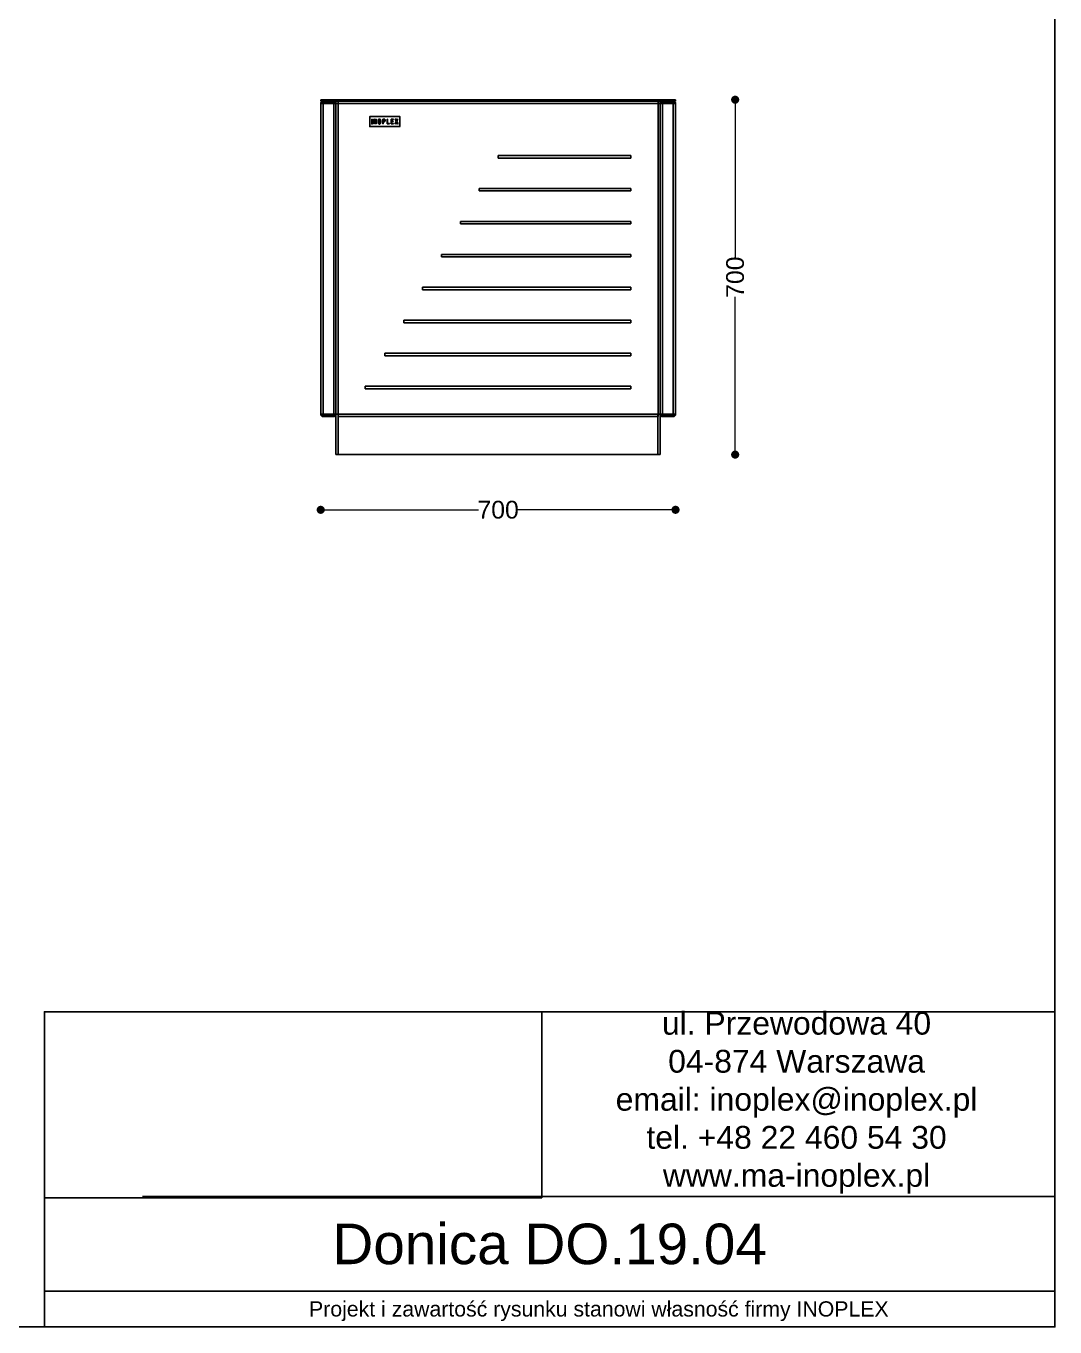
# Model space of a CAD drawing. Header units: millimetres. Extents: x 10366 to 13995, y 24552 to 29685.
# Drawn here: x 11965 to 13995, y 24552 to 27119 of the extents above; entities that cross this region are included whole.
import ezdxf

# ---------------------------------------------------------------- set-up
doc = ezdxf.new("R2010")
doc.units = ezdxf.units.MM
doc.header["$LTSCALE"] = 3
doc.layers.add('Default', color=7, linetype='Continuous')
doc.styles.get("Standard").update_dxf_attribs({"font": 'arial.ttf'})
doc.dimstyles.new('MATEUSZ', dxfattribs={"dimtxt": 35, "dimasz": 16, "dimexe": 0.18, "dimexo": 0.0625, "dimgap": 0.09, "dimtad": 0, "dimdec": 0, "dimdsep": 46, "dimtxsty": 'Standard', "dimblk": 'DOT', "dimcen": 0.09, "dimse1": 1, "dimse2": 1, "dimadec": 0, "dimazin": 0, "dimtfac": 1, "dimtdec": 0, "dimtofl": 0, "dimtmove": 0, "dimatfit": 3, "dimfxl": 1, "dimtolj": 1, "dimtzin": 0, "dimlwd": 9, "dimlwe": 9, "dimarcsym": 0})
picture_1 = doc.add_image_def('image1.jpg', size_in_pixel=(1896, 709))

# ---------------------------------------------------------------- blocks, each defined once
blk = doc.blocks.new('_Dot')
at = {"color": 0, "linetype": 'ByBlock', "lineweight": -2}
blk.add_line((-0.5, 0), (-1, 0), dxfattribs=at)
at = {"color": 0, "linetype": 'ByBlock', "const_width": 0.5}
blk.add_lwpolyline([(-0.25, 0, 1), (0.25, 0, 1)], format="xyb", close=True, dxfattribs=at)
blk = doc.blocks.new('*D27')
at = {"color": 0, "lineweight": 9, "transparency": 16777216}
for p, q in [((12562.3, 26164.3), (12857.7, 26164.3)), ((13230.3, 26164.3), (12934.9, 26164.3))]:
    blk.add_line(p, q, dxfattribs=at)
at = {"layer": 'Defpoints', "color": 0, "transparency": 16777216}
for p in [(12546.3, 26352.7), (13246.3, 26352.7), (13246.3, 26164.3)]:
    blk.add_point(p, dxfattribs=at)
at = {"color": 0, "lineweight": 9, "transparency": 16777216, "xscale": 16, "yscale": 16, "zscale": 16, "rotation": 180}
blk.add_blockref('_Dot', (12546.3, 26164.3), dxfattribs=at)
at = {"color": 0, "lineweight": 9, "transparency": 16777216, "xscale": 16, "yscale": 16, "zscale": 16}
blk.add_blockref('_Dot', (13246.3, 26164.3), dxfattribs=at)
at = {"color": 0, "transparency": 16777216, "insert": (12896.3, 26164.3), "char_height": 35, "attachment_point": 5}
blk.add_mtext('\\A1;700', dxfattribs=at)
blk = doc.blocks.new('*D28')
at = {"color": 0, "lineweight": 9, "transparency": 16777216}
for p, q in [((13364, 26957.2), (13364, 26661.7)), ((13364, 26289.2), (13364, 26584.6))]:
    blk.add_line(p, q, dxfattribs=at)
at = {"layer": 'Defpoints', "color": 0, "transparency": 16777216}
for p in [(13246.3, 26973.2), (13364, 26973.2), (13216.2, 26273.2)]:
    blk.add_point(p, dxfattribs=at)
at = {"color": 0, "lineweight": 9, "transparency": 16777216, "xscale": 16, "yscale": 16, "zscale": 16}
for p, rotation in [((13364, 26973.2), 90), ((13364, 26273.2), 270)]:
    blk.add_blockref('_Dot', p, dxfattribs=dict(at, rotation=rotation))
at = {"color": 0, "transparency": 16777216, "insert": (13364, 26623.2), "char_height": 35, "attachment_point": 5, "rotation": 90}
blk.add_mtext('\\A1;700', dxfattribs=at)

msp = doc.modelspace()

# ---------------------------------------------------------------- linework, layer by layer
for p, q in [((13995, 24809.6), (12194.9, 24809.6)), ((13994.7, 24623), (12001.1, 24623))]:
    msp.add_line(p, q)
for points in [[(10366.2, 24552.5), (10366.2, 29684.6), (13995, 29684.6), (13995, 24552.5)], [(12001.1, 24552.5), (13995, 24552.5), (13995, 25174.2), (12001.1, 25174.2)]]:
    msp.add_lwpolyline(points, close=True)
at = {"layer": 'Default'}
for p, q in [((12546.3, 26970.2), (12546.3, 26973.2)), ((12550.8, 26973.2), (13241.8, 26973.2)), ((12550.8, 26970.2), (12550.8, 26973.2)), ((12550.8, 26970.2), (13241.8, 26970.2)), ((12576.4, 26965.7), (12576.4, 26970.2)), ((12580.9, 26965.7), (12580.9, 26970.2)), ((13216.2, 26965.7), (13216.2, 26970.2)), ((13241.8, 26970.2), (13241.8, 26973.2)), ((13246.3, 26970.2), (13246.3, 26973.2)), ((12548.3, 26965.7), (12546.3, 26965.7)), ((12546.3, 26352.7), (12546.3, 26965.7)), ((12571.8, 26968.2), (12550.8, 26968.2)), ((12550.8, 26352.7), (12550.8, 26965.7)), ((12550.8, 26965.7), (12571.9, 26965.7)), ((12571.9, 26352.7), (12571.9, 26965.7)), ((12576.4, 26352.7), (12576.4, 26965.7)), ((12580.9, 26352.7), (12580.9, 26965.7)), ((13211.8, 26965.7), (12580.9, 26965.7)), ((12580.9, 26965.7), (13211.8, 26965.7)), ((13211.8, 26352.7), (13211.8, 26965.7)), ((13216.2, 26352.7), (13216.2, 26965.7)), ((13220.7, 26352.7), (13220.7, 26965.7)), ((13241.8, 26965.7), (13220.7, 26965.7)), ((13220.8, 26968.2), (13241.8, 26968.2)), ((13241.8, 26352.7), (13241.8, 26965.7)), ((13244.3, 26965.7), (13246.3, 26965.7)), ((13246.3, 26352.7), (13246.3, 26965.7)), ((12643, 26939.8), (12643, 26920.6)), ((12702.3, 26940.2), (12643.4, 26940.2)), ((12702.3, 26939.8), (12643.4, 26939.8)), ((12643.4, 26939.8), (12643.4, 26920.6)), ((12643.4, 26920.6), (12702.3, 26920.6)), ((12643.4, 26920.2), (12702.3, 26920.2)), ((12647, 26925.3), (12647, 26935)), ((12647, 26925.3), (12647, 26935)), ((12647, 26935), (12648.1, 26935)), ((12647, 26935), (12648.1, 26935)), ((12647, 26935), (12647, 26925.3)), ((12648.1, 26935), (12647, 26935)), ((12647, 26935), (12648.1, 26935)), ((12647, 26925.3), (12647, 26935)), ((12648.1, 26925.3), (12647, 26925.3)), ((12648.1, 26925.3), (12647, 26925.3)), ((12647, 26925.3), (12648.1, 26925.3)), ((12648.1, 26925.3), (12647, 26925.3)), ((12648.1, 26935), (12648.1, 26925.3)), ((12648.1, 26935), (12648.1, 26925.3)), ((12648.1, 26925.3), (12648.1, 26935)), ((12648.1, 26935), (12648.1, 26925.3)), ((12651, 26935), (12652.2, 26935)), ((12651, 26935), (12652.2, 26935)), ((12651, 26925.4), (12651, 26935)), ((12651, 26925.4), (12651, 26935)), ((12651, 26925.4), (12651, 26935)), ((12651, 26935), (12651, 26925.4)), ((12652.2, 26935), (12651, 26935)), ((12651, 26935), (12652.2, 26935)), ((12652, 26925.4), (12651, 26925.4)), ((12652, 26925.4), (12651, 26925.4)), ((12652, 26925.4), (12651, 26925.4)), ((12651, 26925.4), (12652, 26925.4)), ((12651.9, 26933.5), (12652, 26931.3)), ((12651.9, 26933.5), (12652, 26931.3)), ((12651.9, 26933.5), (12652, 26931.3)), ((12652, 26931.3), (12651.9, 26933.5)), ((12654.8, 26925.4), (12652, 26933.5)), ((12654.8, 26925.4), (12652, 26933.5)), ((12654.8, 26925.4), (12652, 26933.5)), ((12652, 26933.5), (12654.8, 26925.4)), ((12652, 26931.3), (12652, 26925.4)), ((12652, 26931.3), (12652, 26925.4)), ((12652, 26931.3), (12652, 26925.4)), ((12652, 26925.4), (12652, 26931.3)), ((12652.2, 26935), (12655.1, 26926.9)), ((12652.2, 26935), (12655.1, 26926.9)), ((12652.2, 26935), (12655.1, 26926.9)), ((12655.1, 26926.9), (12652.2, 26935)), ((12656, 26925.4), (12654.8, 26925.4)), ((12656, 26925.4), (12654.8, 26925.4)), ((12656, 26925.4), (12654.8, 26925.4)), ((12654.8, 26925.4), (12656, 26925.4)), ((12655.1, 26935), (12656, 26935)), ((12655.1, 26935), (12656, 26935)), ((12655.1, 26929.1), (12655.1, 26935)), ((12655.1, 26929.1), (12655.1, 26935)), ((12655.1, 26935), (12656, 26935)), ((12656, 26935), (12655.1, 26935)), ((12655.1, 26929.1), (12655.1, 26935)), ((12655.1, 26935), (12655.1, 26929.1)), ((12655.1, 26926.9), (12655.1, 26929.1)), ((12655.1, 26926.9), (12655.1, 26929.1)), ((12655.1, 26926.9), (12655.1, 26929.1)), ((12655.1, 26929.1), (12655.1, 26926.9)), ((12655.1, 26926.9), (12655.1, 26926.9)), ((12655.1, 26926.9), (12655.1, 26926.9)), ((12655.1, 26926.9), (12655.1, 26926.9)), ((12655.1, 26926.9), (12655.1, 26926.9)), ((12656, 26935), (12656, 26925.4)), ((12656, 26935), (12656, 26925.4)), ((12656, 26935), (12656, 26925.4)), ((12656, 26925.4), (12656, 26935)), ((12668.6, 26925.5), (12668.6, 26935.1)), ((12668.6, 26925.5), (12668.6, 26935.1)), ((12668.6, 26935.1), (12668.6, 26925.5)), ((12668.6, 26925.5), (12668.6, 26935.1)), ((12669.6, 26925.5), (12668.6, 26925.5)), ((12669.6, 26925.5), (12668.6, 26925.5)), ((12668.6, 26925.5), (12669.6, 26925.5)), ((12669.6, 26925.5), (12668.6, 26925.5)), ((12669.6, 26934.3), (12669.6, 26930.7)), ((12669.6, 26934.3), (12669.6, 26930.7)), ((12669.6, 26934.3), (12669.6, 26930.7)), ((12669.6, 26930.7), (12669.6, 26934.3)), ((12669.6, 26929.8), (12669.6, 26925.5)), ((12669.6, 26929.8), (12669.6, 26925.5)), ((12669.6, 26925.5), (12669.6, 26929.8)), ((12669.6, 26929.8), (12669.6, 26925.5)), ((12677.2, 26935), (12678.1, 26935)), ((12677.2, 26935), (12678.1, 26935)), ((12677.2, 26925.4), (12677.2, 26935)), ((12677.2, 26925.4), (12677.2, 26935)), ((12677.2, 26935), (12677.2, 26925.4)), ((12678.1, 26935), (12677.2, 26935)), ((12677.2, 26925.4), (12677.2, 26935)), ((12677.2, 26935), (12678.1, 26935)), ((12682.1, 26925.4), (12677.2, 26925.4)), ((12682.1, 26925.4), (12677.2, 26925.4)), ((12677.2, 26925.4), (12682.1, 26925.4)), ((12682.1, 26925.4), (12677.2, 26925.4)), ((12678.1, 26935), (12678.1, 26926.2)), ((12678.1, 26935), (12678.1, 26926.2)), ((12678.1, 26926.2), (12678.1, 26935)), ((12678.1, 26935), (12678.1, 26926.2)), ((12678.1, 26926.2), (12682.1, 26926.2)), ((12678.1, 26926.2), (12682.1, 26926.2)), ((12682.1, 26926.2), (12678.1, 26926.2)), ((12678.1, 26926.2), (12682.1, 26926.2)), ((12682.1, 26926.2), (12682.1, 26925.4)), ((12682.1, 26926.2), (12682.1, 26925.4)), ((12682.1, 26925.4), (12682.1, 26926.2)), ((12682.1, 26926.2), (12682.1, 26925.4)), ((12685.2, 26935), (12689.9, 26935)), ((12685.2, 26935), (12689.9, 26935)), ((12685.2, 26925.4), (12685.2, 26935)), ((12685.2, 26925.4), (12685.2, 26935)), ((12685.2, 26935), (12685.2, 26925.4)), ((12689.9, 26935), (12685.2, 26935)), ((12685.2, 26925.4), (12685.2, 26935)), ((12685.2, 26935), (12689.9, 26935)), ((12689.9, 26925.4), (12685.2, 26925.4)), ((12689.9, 26925.4), (12685.2, 26925.4)), ((12685.2, 26925.4), (12689.9, 26925.4)), ((12689.9, 26925.4), (12685.2, 26925.4)), ((12686.2, 26934.1), (12686.2, 26931)), ((12686.2, 26934.1), (12686.2, 26931)), ((12689.9, 26934.1), (12686.2, 26934.1)), ((12689.9, 26934.1), (12686.2, 26934.1)), ((12686.2, 26934.1), (12689.9, 26934.1)), ((12686.2, 26931), (12686.2, 26934.1)), ((12686.2, 26934.1), (12686.2, 26931)), ((12689.9, 26934.1), (12686.2, 26934.1)), ((12686.2, 26931), (12689.2, 26931)), ((12686.2, 26931), (12689.2, 26931)), ((12689.2, 26931), (12686.2, 26931)), ((12686.2, 26931), (12689.2, 26931)), ((12686.2, 26930.1), (12686.2, 26926.2)), ((12686.2, 26930.1), (12686.2, 26926.2)), ((12689.2, 26930.1), (12686.2, 26930.1)), ((12689.2, 26930.1), (12686.2, 26930.1)), ((12686.2, 26930.1), (12689.2, 26930.1)), ((12686.2, 26926.2), (12686.2, 26930.1)), ((12689.2, 26930.1), (12686.2, 26930.1)), ((12686.2, 26930.1), (12686.2, 26926.2)), ((12686.2, 26926.2), (12689.9, 26926.2)), ((12686.2, 26926.2), (12689.9, 26926.2)), ((12689.9, 26926.2), (12686.2, 26926.2)), ((12686.2, 26926.2), (12689.9, 26926.2)), ((12689.2, 26931), (12689.2, 26930.1)), ((12689.2, 26931), (12689.2, 26930.1)), ((12689.2, 26930.1), (12689.2, 26931)), ((12689.2, 26931), (12689.2, 26930.1)), ((12689.9, 26935), (12689.9, 26934.1)), ((12689.9, 26935), (12689.9, 26934.1)), ((12689.9, 26934.1), (12689.9, 26935)), ((12689.9, 26935), (12689.9, 26934.1)), ((12689.9, 26926.2), (12689.9, 26925.4)), ((12689.9, 26926.2), (12689.9, 26925.4)), ((12689.9, 26925.4), (12689.9, 26926.2)), ((12689.9, 26926.2), (12689.9, 26925.4)), ((12692.9, 26925.6), (12695.4, 26930.6)), ((12692.9, 26925.6), (12695.4, 26930.6)), ((12695.4, 26930.6), (12692.9, 26925.6)), ((12692.9, 26925.6), (12695.4, 26930.6)), ((12693.8, 26925.2), (12692.9, 26925.6)), ((12693.8, 26925.2), (12692.9, 26925.6)), ((12692.9, 26925.6), (12693.8, 26925.2)), ((12693.8, 26925.2), (12692.9, 26925.6)), ((12693.4, 26934.7), (12694.3, 26935.2)), ((12693.4, 26934.7), (12694.3, 26935.2)), ((12694.3, 26935.2), (12693.4, 26934.7)), ((12693.4, 26934.7), (12694.3, 26935.2)), ((12695.4, 26930.6), (12693.4, 26934.7)), ((12695.4, 26930.6), (12693.4, 26934.7)), ((12693.4, 26934.7), (12695.4, 26930.6)), ((12695.4, 26930.6), (12693.4, 26934.7)), ((12695.9, 26929.6), (12693.8, 26925.2)), ((12695.9, 26929.6), (12693.8, 26925.2)), ((12693.8, 26925.2), (12695.9, 26929.6)), ((12695.9, 26929.6), (12693.8, 26925.2)), ((12694.3, 26935.2), (12695.9, 26931.6)), ((12694.3, 26935.2), (12695.9, 26931.6)), ((12695.9, 26931.6), (12694.3, 26935.2)), ((12694.3, 26935.2), (12695.9, 26931.6)), ((12695.9, 26931.6), (12697.6, 26935.2)), ((12695.9, 26931.6), (12697.6, 26935.2)), ((12697.6, 26935.2), (12695.9, 26931.6)), ((12695.9, 26931.6), (12697.6, 26935.2)), ((12698, 26925.2), (12695.9, 26929.6)), ((12698, 26925.2), (12695.9, 26929.6)), ((12695.9, 26929.6), (12698, 26925.2)), ((12698, 26925.2), (12695.9, 26929.6)), ((12698.4, 26934.7), (12696.4, 26930.6)), ((12698.4, 26934.7), (12696.4, 26930.6)), ((12696.4, 26930.6), (12698.4, 26934.7)), ((12698.4, 26934.7), (12696.4, 26930.6)), ((12696.4, 26930.6), (12698.9, 26925.6)), ((12696.4, 26930.6), (12698.9, 26925.6)), ((12698.9, 26925.6), (12696.4, 26930.6)), ((12696.4, 26930.6), (12698.9, 26925.6)), ((12697.6, 26935.2), (12698.4, 26934.7)), ((12697.6, 26935.2), (12698.4, 26934.7)), ((12698.4, 26934.7), (12697.6, 26935.2)), ((12697.6, 26935.2), (12698.4, 26934.7)), ((12698.9, 26925.6), (12698, 26925.2)), ((12698.9, 26925.6), (12698, 26925.2)), ((12698, 26925.2), (12698.9, 26925.6)), ((12698.9, 26925.6), (12698, 26925.2)), ((12702.3, 26920.6), (12702.3, 26939.8)), ((12702.7, 26920.6), (12702.7, 26939.8)), ((12896.3, 26863.2), (13158.3, 26863.2)), ((12896.3, 26858.2), (12896.3, 26863.2)), ((13158.3, 26858.2), (12896.3, 26858.2)), ((13158.3, 26863.2), (13158.3, 26858.2)), ((12859.1, 26798.2), (13158.3, 26798.2)), ((12859.1, 26793.2), (12859.1, 26798.2)), ((13158.3, 26793.2), (12859.1, 26793.2)), ((13158.3, 26798.2), (13158.3, 26793.2)), ((12821.8, 26733.2), (13158.3, 26733.2)), ((12821.8, 26728.2), (12821.8, 26733.2)), ((13158.3, 26728.2), (12821.8, 26728.2)), ((13158.3, 26733.2), (13158.3, 26728.2)), ((12784.6, 26668.2), (13158.3, 26668.2)), ((12784.6, 26663.2), (12784.6, 26668.2)), ((13158.3, 26663.2), (12784.6, 26663.2)), ((13158.3, 26668.2), (13158.3, 26663.2)), ((12747.3, 26603.2), (13158.3, 26603.2)), ((12747.3, 26598.2), (12747.3, 26603.2)), ((13158.3, 26598.2), (12747.3, 26598.2)), ((13158.3, 26603.2), (13158.3, 26598.2)), ((12710.1, 26533.2), (12710.1, 26538.2)), ((12710.1, 26538.2), (13158.3, 26538.2)), ((13158.3, 26538.2), (13158.3, 26533.2)), ((13158.3, 26533.2), (12710.1, 26533.2)), ((12672.8, 26473.2), (13158.3, 26473.2)), ((12672.8, 26468.2), (12672.8, 26473.2)), ((13158.3, 26468.2), (12672.8, 26468.2)), ((13158.3, 26473.2), (13158.3, 26468.2)), ((12634.3, 26408.2), (13158.3, 26408.2)), ((12634.3, 26403.2), (12634.3, 26408.2)), ((13158.3, 26408.2), (13158.3, 26403.2)), ((13158.3, 26403.2), (12634.3, 26403.2)), ((12548.3, 26352.7), (12546.3, 26352.7)), ((12550.8, 26352.7), (12571.9, 26352.7)), ((12571.8, 26350.2), (12550.8, 26350.2)), ((12550.8, 26348.2), (12571.8, 26348.2)), ((12576.4, 26273.2), (12576.4, 26352.7)), ((13211.8, 26352.7), (12580.9, 26352.7)), ((12580.9, 26273.2), (12580.9, 26352.7)), ((12580.9, 26352.7), (13211.8, 26352.7)), ((12580.9, 26348.2), (13211.8, 26348.2)), ((13211.7, 26273.2), (13211.7, 26353)), ((13216.2, 26273.2), (13216.2, 26352.7)), ((13241.8, 26352.7), (13220.7, 26352.7)), ((13220.8, 26350.2), (13241.8, 26350.2)), ((13241.8, 26348.2), (13220.8, 26348.2)), ((13244.3, 26352.7), (13246.3, 26352.7)), ((12580.9, 26273.2), (13211.7, 26273.2))]:
    msp.add_line(p, q, dxfattribs=at)
for points in [[(12550.8, 26973.2, 0), (12546.3, 26973.2, 0)], [(12546.3, 26970.2, 0), (12546.3, 26970.2, 0), (12546.3, 26970.2, 0), (12546.3, 26970.2, 0), (12546.3, 26970.2, 0), (12546.3, 26970.2, 0), (12546.3, 26970.2, 0), (12546.3, 26970.2, 0), (12546.3, 26970.2, 0), (12546.3, 26970.2, 0), (12546.3, 26970.2, 0), (12546.3, 26970.2, 0), (12546.3, 26970.2, 0), (12546.3, 26970.2, 0), (12546.3, 26970.2, 0), (12546.4, 26970.2, 0), (12546.9, 26970.2, 0), (12550.8, 26970.2, 0)], [(12580.9, 26965.7, 0), (12580.9, 26968.9, 0), (12580.9, 26969.9, 0), (12580.9, 26970.1, 0), (12580.9, 26970.2, 0), (12580.9, 26970.2, 0), (12580.9, 26970.2, 0), (12580.9, 26970.2, 0), (12580.9, 26970.2, 0), (12580.9, 26970.2, 0), (12580.9, 26970.2, 0), (12580.9, 26970.2, 0), (12580.9, 26970.2, 0), (12580.9, 26970.2, 0), (12580.9, 26970.2, 0), (12580.9, 26970.2, 0), (12580.9, 26970.2, 0), (12580.9, 26970.2, 0), (12580.9, 26970.2, 0)], [(13211.8, 26965.7, 0), (13211.8, 26968.9, 0), (13211.8, 26969.9, 0), (13211.8, 26970.1, 0), (13211.8, 26970.2, 0), (13211.8, 26970.2, 0), (13211.8, 26970.2, 0), (13211.8, 26970.2, 0), (13211.8, 26970.2, 0), (13211.8, 26970.2, 0), (13211.8, 26970.2, 0), (13211.8, 26970.2, 0), (13211.8, 26970.2, 0), (13211.8, 26970.2, 0), (13211.8, 26970.2, 0), (13211.8, 26970.2, 0), (13211.8, 26970.2, 0), (13211.8, 26970.2, 0), (13211.8, 26970.2, 0)], [(13246.3, 26973.2, 0), (13246.3, 26973.2, 0), (13246.3, 26973.2, 0), (13246.3, 26973.2, 0), (13246.3, 26973.2, 0), (13246.3, 26973.2, 0), (13246.3, 26973.2, 0), (13246.3, 26973.2, 0), (13246.3, 26973.2, 0), (13246.3, 26973.2, 0), (13246.3, 26973.2, 0), (13246.3, 26973.2, 0), (13246.3, 26973.2, 0), (13246.3, 26973.2, 0), (13246.3, 26973.2, 0), (13246.2, 26973.2, 0), (13245.7, 26973.2, 0), (13241.8, 26973.2, 0)], [(13241.8, 26970.2, 0), (13246.3, 26970.2, 0)], [(12550.8, 26965.7, 0), (12546.3, 26965.7, 0)], [(12576.4, 26965.7, 0), (12576.4, 26965.7, 0), (12576.4, 26965.7, 0), (12576.4, 26965.7, 0), (12576.4, 26965.7, 0), (12576.4, 26965.7, 0), (12576.4, 26965.7, 0), (12576.4, 26965.7, 0), (12576.4, 26965.7, 0), (12576.4, 26965.7, 0), (12576.4, 26965.7, 0), (12576.4, 26965.7, 0), (12576.4, 26965.7, 0), (12576.4, 26965.7, 0), (12576.3, 26965.7, 0), (12576.2, 26965.7, 0), (12575.8, 26965.7, 0), (12571.9, 26965.7, 0)], [(12580.9, 26965.7, 0), (12576.4, 26965.7, 0)], [(13216.3, 26965.7, 0), (13216.3, 26965.7, 0), (13216.3, 26965.7, 0), (13216.3, 26965.7, 0), (13216.3, 26965.7, 0), (13216.3, 26965.7, 0), (13216.3, 26965.7, 0), (13216.3, 26965.7, 0), (13216.3, 26965.7, 0), (13216.3, 26965.7, 0), (13216.3, 26965.7, 0), (13216.3, 26965.7, 0), (13216.3, 26965.7, 0), (13216.3, 26965.7, 0), (13216.3, 26965.7, 0), (13216.2, 26965.7, 0), (13215.7, 26965.7, 0), (13211.8, 26965.7, 0)], [(13216.2, 26965.7, 0), (13216.2, 26965.7, 0), (13216.2, 26965.7, 0), (13216.2, 26965.7, 0), (13216.2, 26965.7, 0), (13216.2, 26965.7, 0), (13216.2, 26965.7, 0), (13216.2, 26965.7, 0), (13216.2, 26965.7, 0), (13216.2, 26965.7, 0), (13216.2, 26965.7, 0), (13216.2, 26965.7, 0), (13216.2, 26965.7, 0), (13216.2, 26965.7, 0), (13216.3, 26965.7, 0), (13216.4, 26965.7, 0), (13216.8, 26965.7, 0), (13220.7, 26965.7, 0)], [(13241.8, 26965.7, 0), (13246.3, 26965.7, 0)], [(12643.4, 26939.8, 0), (12643, 26939.8, 0)], [(12643, 26920.6, 0), (12643, 26920.6, 0), (12643, 26920.6, 0), (12643, 26920.6, 0), (12643, 26920.6, 0), (12643, 26920.6, 0), (12643, 26920.6, 0), (12643, 26920.6, 0), (12643, 26920.6, 0), (12643, 26920.6, 0), (12643, 26920.6, 0), (12643, 26920.6, 0), (12643, 26920.6, 0), (12643, 26920.6, 0), (12643, 26920.6, 0), (12643, 26920.6, 0), (12643.4, 26920.6, 0)], [(12643.4, 26940.2, 0), (12643.4, 26940.2, 0), (12643.4, 26940.2, 0), (12643.4, 26940.2, 0), (12643.4, 26940.2, 0), (12643.4, 26940.2, 0), (12643.4, 26940.2, 0), (12643.4, 26940.2, 0), (12643.4, 26940.2, 0), (12643.4, 26940.2, 0), (12643.4, 26940.2, 0), (12643.4, 26940.2, 0), (12643.4, 26940.2, 0), (12643.4, 26940.2, 0), (12643.4, 26940.2, 0), (12643.4, 26940.1, 0), (12643.4, 26939.8, 0)], [(12643.4, 26920.6, 0), (12643.4, 26920.2, 0)], [(12668.6, 26935.1, 0), (12670.2, 26935.1, 0), (12671, 26935.1, 0), (12671.4, 26935.1, 0), (12671.8, 26935, 0), (12672.1, 26934.9, 0), (12672.4, 26934.7, 0), (12672.7, 26934.5, 0), (12672.9, 26934.3, 0), (12673.1, 26934, 0), (12673.2, 26933.7, 0), (12673.3, 26933.4, 0), (12673.4, 26933, 0), (12673.4, 26932.6, 0), (12673.4, 26932.1, 0), (12673.3, 26931.7, 0), (12673.2, 26931.3, 0), (12673, 26931, 0), (12672.8, 26930.7, 0), (12672.6, 26930.4, 0), (12672.4, 26930.2, 0), (12672.1, 26930.1, 0), (12671.8, 26929.9, 0), (12671.5, 26929.8, 0), (12671.2, 26929.8, 0), (12669.6, 26929.8, 0)], [(12668.6, 26935.1, 0), (12670.2, 26935.1, 0), (12671, 26935.1, 0), (12671.4, 26935.1, 0), (12671.8, 26935, 0), (12672.1, 26934.9, 0), (12672.4, 26934.7, 0), (12672.7, 26934.5, 0), (12672.9, 26934.3, 0), (12673.1, 26934, 0), (12673.2, 26933.7, 0), (12673.3, 26933.4, 0), (12673.4, 26933, 0), (12673.4, 26932.6, 0), (12673.4, 26932.1, 0), (12673.3, 26931.7, 0), (12673.2, 26931.3, 0), (12673, 26931, 0), (12672.8, 26930.7, 0), (12672.6, 26930.4, 0), (12672.4, 26930.2, 0), (12672.1, 26930.1, 0), (12671.8, 26929.9, 0), (12671.5, 26929.8, 0), (12671.2, 26929.8, 0), (12669.6, 26929.8, 0)], [(12669.6, 26929.8, 0), (12671.1, 26929.8, 0), (12671.4, 26929.8, 0), (12671.8, 26929.9, 0), (12672.1, 26930.1, 0), (12672.3, 26930.2, 0), (12672.4, 26930.3, 0), (12672.6, 26930.4, 0), (12672.8, 26930.7, 0), (12673, 26931, 0), (12673.2, 26931.3, 0), (12673.3, 26931.7, 0), (12673.3, 26932, 0), (12673.4, 26932.4, 0), (12673.4, 26932.8, 0), (12673.3, 26933.2, 0), (12673.3, 26933.5, 0), (12673.1, 26933.9, 0), (12672.9, 26934.2, 0), (12672.8, 26934.3, 0), (12672.7, 26934.5, 0), (12672.6, 26934.6, 0), (12672.4, 26934.7, 0), (12672.1, 26934.9, 0), (12671.8, 26935, 0), (12671.4, 26935.1, 0), (12671, 26935.1, 0), (12668.6, 26935.1, 0)], [(12668.6, 26935.1, 0), (12670.2, 26935.1, 0), (12671, 26935.1, 0), (12671.4, 26935.1, 0), (12671.8, 26935, 0), (12672.1, 26934.9, 0), (12672.4, 26934.7, 0), (12672.7, 26934.5, 0), (12672.9, 26934.3, 0), (12673.1, 26934, 0), (12673.2, 26933.7, 0), (12673.3, 26933.4, 0), (12673.4, 26933, 0), (12673.4, 26932.6, 0), (12673.4, 26932.1, 0), (12673.3, 26931.7, 0), (12673.2, 26931.3, 0), (12673, 26931, 0), (12672.8, 26930.7, 0), (12672.6, 26930.4, 0), (12672.4, 26930.2, 0), (12672.1, 26930.1, 0), (12671.8, 26929.9, 0), (12671.5, 26929.8, 0), (12671.2, 26929.8, 0), (12669.6, 26929.8, 0)], [(12669.6, 26930.7, 0), (12670.7, 26930.7, 0), (12671.2, 26930.7, 0), (12671.4, 26930.7, 0), (12671.6, 26930.8, 0), (12671.7, 26930.9, 0), (12671.7, 26930.9, 0), (12671.9, 26931.1, 0), (12672, 26931.2, 0), (12672.1, 26931.4, 0), (12672.2, 26931.6, 0), (12672.3, 26931.9, 0), (12672.3, 26932.2, 0), (12672.4, 26932.5, 0), (12672.4, 26932.8, 0), (12672.3, 26933.1, 0), (12672.3, 26933.3, 0), (12672.2, 26933.5, 0), (12672.1, 26933.7, 0), (12671.9, 26933.9, 0), (12671.8, 26934, 0), (12671.6, 26934.1, 0), (12671.4, 26934.2, 0), (12671.2, 26934.2, 0), (12670.9, 26934.3, 0), (12669.6, 26934.3, 0)], [(12669.6, 26930.7, 0), (12670.7, 26930.7, 0), (12671.2, 26930.7, 0), (12671.4, 26930.7, 0), (12671.6, 26930.8, 0), (12671.7, 26930.9, 0), (12671.7, 26930.9, 0), (12671.9, 26931.1, 0), (12672, 26931.2, 0), (12672.1, 26931.4, 0), (12672.2, 26931.6, 0), (12672.3, 26931.9, 0), (12672.3, 26932.2, 0), (12672.4, 26932.5, 0), (12672.4, 26932.8, 0), (12672.3, 26933.1, 0), (12672.3, 26933.3, 0), (12672.2, 26933.5, 0), (12672.1, 26933.7, 0), (12671.9, 26933.9, 0), (12671.8, 26934, 0), (12671.6, 26934.1, 0), (12671.4, 26934.2, 0), (12671.2, 26934.2, 0), (12670.9, 26934.3, 0), (12669.6, 26934.3, 0)], [(12669.6, 26930.7, 0), (12670.7, 26930.7, 0), (12671.2, 26930.7, 0), (12671.4, 26930.7, 0), (12671.6, 26930.8, 0), (12671.7, 26930.9, 0), (12671.7, 26930.9, 0), (12671.9, 26931.1, 0), (12672, 26931.2, 0), (12672.1, 26931.4, 0), (12672.2, 26931.6, 0), (12672.3, 26931.9, 0), (12672.3, 26932.2, 0), (12672.4, 26932.5, 0), (12672.4, 26932.8, 0), (12672.3, 26933.1, 0), (12672.3, 26933.3, 0), (12672.2, 26933.5, 0), (12672.1, 26933.7, 0), (12671.9, 26933.9, 0), (12671.8, 26934, 0), (12671.6, 26934.1, 0), (12671.4, 26934.2, 0), (12671.2, 26934.2, 0), (12670.9, 26934.3, 0), (12669.6, 26934.3, 0)], [(12669.6, 26934.3, 0), (12670.6, 26934.3, 0), (12671.1, 26934.3, 0), (12671.3, 26934.2, 0), (12671.5, 26934.1, 0), (12671.7, 26934.1, 0), (12671.8, 26934, 0), (12671.9, 26933.9, 0), (12671.9, 26933.9, 0), (12672, 26933.8, 0), (12672.1, 26933.7, 0), (12672.2, 26933.6, 0), (12672.3, 26933.3, 0), (12672.3, 26933.1, 0), (12672.4, 26932.9, 0), (12672.4, 26932.4, 0), (12672.3, 26931.9, 0), (12672.2, 26931.6, 0), (12672.1, 26931.4, 0), (12672, 26931.2, 0), (12671.9, 26931.1, 0), (12671.8, 26931, 0), (12671.8, 26930.9, 0), (12671.6, 26930.9, 0), (12671.5, 26930.8, 0), (12671.4, 26930.8, 0), (12671.3, 26930.7, 0), (12671.2, 26930.7, 0), (12670.9, 26930.7, 0), (12669.6, 26930.7, 0)], [(12702.3, 26939.8, 0), (12702.3, 26940.2, 0)], [(12702.7, 26939.8, 0), (12702.7, 26939.8, 0), (12702.7, 26939.8, 0), (12702.7, 26939.8, 0), (12702.7, 26939.8, 0), (12702.7, 26939.8, 0), (12702.7, 26939.8, 0), (12702.7, 26939.8, 0), (12702.7, 26939.8, 0), (12702.7, 26939.8, 0), (12702.7, 26939.8, 0), (12702.7, 26939.8, 0), (12702.7, 26939.8, 0), (12702.7, 26939.8, 0), (12702.7, 26939.8, 0), (12702.6, 26939.8, 0), (12702.3, 26939.8, 0)], [(12702.3, 26920.6, 0), (12702.7, 26920.6, 0)], [(12702.3, 26920.2, 0), (12702.3, 26920.2, 0), (12702.3, 26920.2, 0), (12702.3, 26920.2, 0), (12702.3, 26920.2, 0), (12702.3, 26920.2, 0), (12702.3, 26920.2, 0), (12702.3, 26920.2, 0), (12702.3, 26920.2, 0), (12702.3, 26920.2, 0), (12702.3, 26920.2, 0), (12702.3, 26920.2, 0), (12702.3, 26920.2, 0), (12702.3, 26920.2, 0), (12702.3, 26920.2, 0), (12702.3, 26920.2, 0), (12702.3, 26920.6, 0)], [(12546.3, 26352.7, 0), (12546.3, 26352.7, 0), (12546.3, 26352.7, 0), (12546.3, 26352.7, 0), (12546.3, 26352.7, 0), (12546.3, 26352.7, 0), (12546.3, 26352.7, 0), (12546.3, 26352.7, 0), (12546.3, 26352.7, 0), (12546.3, 26352.7, 0), (12546.3, 26352.7, 0), (12546.3, 26352.7, 0), (12546.3, 26352.7, 0), (12546.3, 26352.7, 0), (12546.3, 26352.7, 0), (12546.4, 26352.7, 0), (12546.9, 26352.7, 0), (12550.8, 26352.7, 0)], [(12571.9, 26352.7, 0), (12576.4, 26352.7, 0)], [(12576.4, 26352.7, 0), (12576.4, 26352.7, 0), (12576.4, 26352.7, 0), (12576.4, 26352.7, 0), (12576.4, 26352.7, 0), (12576.4, 26352.7, 0), (12576.4, 26352.7, 0), (12576.4, 26352.7, 0), (12576.4, 26352.7, 0), (12576.4, 26352.7, 0), (12576.4, 26352.7, 0), (12576.4, 26352.7, 0), (12576.4, 26352.7, 0), (12576.4, 26352.7, 0), (12576.4, 26352.7, 0), (12576.5, 26352.7, 0), (12576.9, 26352.7, 0), (12580.9, 26352.7, 0)], [(12580.9, 26352.7, 0), (12580.9, 26349.5, 0), (12580.9, 26348.5, 0), (12580.9, 26348.3, 0), (12580.9, 26348.2, 0), (12580.9, 26348.2, 0), (12580.9, 26348.2, 0), (12580.9, 26348.2, 0), (12580.9, 26348.2, 0), (12580.9, 26348.2, 0), (12580.9, 26348.2, 0), (12580.9, 26348.2, 0), (12580.9, 26348.2, 0), (12580.9, 26348.2, 0), (12580.9, 26348.2, 0), (12580.9, 26348.2, 0), (12580.9, 26348.2, 0), (12580.9, 26348.2, 0), (12580.9, 26348.2, 0)], [(13211.8, 26352.7, 0), (13216.3, 26352.7, 0)], [(13211.8, 26352.7, 0), (13211.8, 26349.5, 0), (13211.8, 26348.5, 0), (13211.8, 26348.3, 0), (13211.8, 26348.2, 0), (13211.8, 26348.2, 0), (13211.8, 26348.2, 0), (13211.8, 26348.2, 0), (13211.8, 26348.2, 0), (13211.8, 26348.2, 0), (13211.8, 26348.2, 0), (13211.8, 26348.2, 0), (13211.8, 26348.2, 0), (13211.8, 26348.2, 0), (13211.8, 26348.2, 0), (13211.8, 26348.2, 0), (13211.8, 26348.2, 0), (13211.8, 26348.2, 0), (13211.8, 26348.2, 0)], [(13220.7, 26352.7, 0), (13216.2, 26352.7, 0)], [(13246.3, 26352.7, 0), (13246.3, 26352.7, 0), (13246.3, 26352.7, 0), (13246.3, 26352.7, 0), (13246.3, 26352.7, 0), (13246.3, 26352.7, 0), (13246.3, 26352.7, 0), (13246.3, 26352.7, 0), (13246.3, 26352.7, 0), (13246.3, 26352.7, 0), (13246.3, 26352.7, 0), (13246.3, 26352.7, 0), (13246.3, 26352.7, 0), (13246.3, 26352.7, 0), (13246.3, 26352.7, 0), (13246.2, 26352.7, 0), (13245.7, 26352.7, 0), (13241.8, 26352.7, 0)], [(12576.4, 26273.2, 0), (12576.4, 26273.2, 0), (12576.4, 26273.2, 0), (12576.4, 26273.2, 0), (12576.4, 26273.2, 0), (12576.4, 26273.2, 0), (12576.4, 26273.2, 0), (12576.4, 26273.2, 0), (12576.4, 26273.2, 0), (12576.4, 26273.2, 0), (12576.4, 26273.2, 0), (12576.4, 26273.2, 0), (12576.4, 26273.2, 0), (12576.4, 26273.2, 0), (12576.4, 26273.2, 0), (12576.5, 26273.2, 0), (12576.9, 26273.2, 0), (12580.9, 26273.2, 0)], [(13211.7, 26273.2, 0), (13216.2, 26273.2, 0)]]:
    msp.add_polyline3d(points, dxfattribs=at)
for points in [[(12664.7, 26930.2, 0), (12664.7, 26928.9, 0), (12664.6, 26928.1, 0), (12664.4, 26927.3, 0), (12664.2, 26926.9, 0), (12664.1, 26926.5, 0), (12663.9, 26926.2, 0), (12663.6, 26925.9, 0), (12663.5, 26925.7, 0), (12663.3, 26925.6, 0), (12663.1, 26925.5, 0), (12662.9, 26925.4, 0), (12662.7, 26925.4, 0), (12662.5, 26925.3, 0), (12662.3, 26925.3, 0), (12662.1, 26925.3, 0), (12661.8, 26925.3, 0), (12661.6, 26925.3, 0), (12661.4, 26925.3, 0), (12661.2, 26925.4, 0), (12661, 26925.5, 0), (12660.8, 26925.6, 0), (12660.6, 26925.7, 0), (12660.5, 26925.8, 0), (12660.2, 26926.1, 0), (12660, 26926.4, 0), (12659.8, 26926.8, 0), (12659.7, 26927.2, 0), (12659.5, 26928, 0), (12659.4, 26928.8, 0), (12659.4, 26931.6, 0), (12659.5, 26932.4, 0), (12659.7, 26933.2, 0), (12659.9, 26933.6, 0), (12660, 26934, 0), (12660.3, 26934.3, 0), (12660.5, 26934.6, 0), (12660.7, 26934.7, 0), (12660.8, 26934.8, 0), (12661, 26934.9, 0), (12661.2, 26935, 0), (12661.4, 26935.1, 0), (12661.6, 26935.1, 0), (12661.8, 26935.1, 0), (12662.3, 26935.1, 0), (12662.5, 26935.1, 0), (12662.7, 26935, 0), (12662.9, 26935, 0), (12663.1, 26934.9, 0), (12663.3, 26934.8, 0), (12663.5, 26934.7, 0), (12663.6, 26934.5, 0), (12663.9, 26934.2, 0), (12664.1, 26933.9, 0), (12664.2, 26933.5, 0), (12664.4, 26933.1, 0), (12664.6, 26932.3, 0), (12664.7, 26931.5, 0)], [(12664.7, 26930.2, 0), (12664.7, 26928.9, 0), (12664.6, 26928.1, 0), (12664.4, 26927.3, 0), (12664.2, 26926.9, 0), (12664.1, 26926.5, 0), (12663.9, 26926.2, 0), (12663.6, 26925.9, 0), (12663.5, 26925.7, 0), (12663.3, 26925.6, 0), (12663.1, 26925.5, 0), (12662.9, 26925.4, 0), (12662.7, 26925.4, 0), (12662.5, 26925.3, 0), (12662.3, 26925.3, 0), (12662.1, 26925.3, 0), (12661.8, 26925.3, 0), (12661.6, 26925.3, 0), (12661.4, 26925.3, 0), (12661.2, 26925.4, 0), (12661, 26925.5, 0), (12660.8, 26925.6, 0), (12660.6, 26925.7, 0), (12660.5, 26925.8, 0), (12660.2, 26926.1, 0), (12660, 26926.4, 0), (12659.8, 26926.8, 0), (12659.7, 26927.2, 0), (12659.5, 26928, 0), (12659.4, 26928.8, 0), (12659.4, 26931.6, 0), (12659.5, 26932.4, 0), (12659.7, 26933.2, 0), (12659.9, 26933.6, 0), (12660, 26934, 0), (12660.3, 26934.3, 0), (12660.5, 26934.6, 0), (12660.7, 26934.7, 0), (12660.8, 26934.8, 0), (12661, 26934.9, 0), (12661.2, 26935, 0), (12661.4, 26935.1, 0), (12661.6, 26935.1, 0), (12661.8, 26935.1, 0), (12662.3, 26935.1, 0), (12662.5, 26935.1, 0), (12662.7, 26935, 0), (12662.9, 26935, 0), (12663.1, 26934.9, 0), (12663.3, 26934.8, 0), (12663.5, 26934.7, 0), (12663.6, 26934.5, 0), (12663.9, 26934.2, 0), (12664.1, 26933.9, 0), (12664.2, 26933.5, 0), (12664.4, 26933.1, 0), (12664.6, 26932.3, 0), (12664.7, 26931.5, 0)], [(12664.7, 26930.2, 0), (12664.6, 26931.8, 0), (12664.5, 26932.6, 0), (12664.3, 26933.3, 0), (12664.2, 26933.7, 0), (12664, 26934, 0), (12663.8, 26934.4, 0), (12663.5, 26934.6, 0), (12663.3, 26934.8, 0), (12663.2, 26934.9, 0), (12663, 26934.9, 0), (12662.8, 26935, 0), (12662.6, 26935.1, 0), (12662.2, 26935.1, 0), (12661.8, 26935.1, 0), (12661.4, 26935.1, 0), (12661.2, 26935, 0), (12661.1, 26934.9, 0), (12660.9, 26934.9, 0), (12660.7, 26934.7, 0), (12660.6, 26934.6, 0), (12660.4, 26934.5, 0), (12660.2, 26934.2, 0), (12660, 26933.8, 0), (12659.8, 26933.5, 0), (12659.6, 26932.7, 0), (12659.4, 26932, 0), (12659.4, 26930.4, 0), (12659.4, 26928.8, 0), (12659.5, 26928, 0), (12659.7, 26927.3, 0), (12659.8, 26926.9, 0), (12660, 26926.5, 0), (12660.2, 26926.2, 0), (12660.4, 26925.9, 0), (12660.6, 26925.7, 0), (12660.7, 26925.6, 0), (12660.9, 26925.5, 0), (12661.1, 26925.4, 0), (12661.3, 26925.4, 0), (12661.4, 26925.3, 0), (12661.8, 26925.3, 0), (12662.2, 26925.3, 0), (12662.6, 26925.3, 0), (12662.8, 26925.4, 0), (12663, 26925.4, 0), (12663.2, 26925.5, 0), (12663.3, 26925.6, 0), (12663.5, 26925.8, 0), (12663.6, 26925.9, 0), (12663.9, 26926.2, 0), (12664.1, 26926.5, 0), (12664.3, 26926.9, 0), (12664.5, 26927.7, 0), (12664.6, 26928.4, 0)], [(12664.7, 26930.2, 0), (12664.7, 26928.9, 0), (12664.6, 26928.1, 0), (12664.4, 26927.3, 0), (12664.2, 26926.9, 0), (12664.1, 26926.5, 0), (12663.9, 26926.2, 0), (12663.6, 26925.9, 0), (12663.5, 26925.7, 0), (12663.3, 26925.6, 0), (12663.1, 26925.5, 0), (12662.9, 26925.4, 0), (12662.7, 26925.4, 0), (12662.5, 26925.3, 0), (12662.3, 26925.3, 0), (12662.1, 26925.3, 0), (12661.8, 26925.3, 0), (12661.6, 26925.3, 0), (12661.4, 26925.3, 0), (12661.2, 26925.4, 0), (12661, 26925.5, 0), (12660.8, 26925.6, 0), (12660.6, 26925.7, 0), (12660.5, 26925.8, 0), (12660.2, 26926.1, 0), (12660, 26926.4, 0), (12659.8, 26926.8, 0), (12659.7, 26927.2, 0), (12659.5, 26928, 0), (12659.4, 26928.8, 0), (12659.4, 26931.6, 0), (12659.5, 26932.4, 0), (12659.7, 26933.2, 0), (12659.9, 26933.6, 0), (12660, 26934, 0), (12660.3, 26934.3, 0), (12660.5, 26934.6, 0), (12660.7, 26934.7, 0), (12660.8, 26934.8, 0), (12661, 26934.9, 0), (12661.2, 26935, 0), (12661.4, 26935.1, 0), (12661.6, 26935.1, 0), (12661.8, 26935.1, 0), (12662.3, 26935.1, 0), (12662.5, 26935.1, 0), (12662.7, 26935, 0), (12662.9, 26935, 0), (12663.1, 26934.9, 0), (12663.3, 26934.8, 0), (12663.5, 26934.7, 0), (12663.6, 26934.5, 0), (12663.9, 26934.2, 0), (12664.1, 26933.9, 0), (12664.2, 26933.5, 0), (12664.4, 26933.1, 0), (12664.6, 26932.3, 0), (12664.7, 26931.5, 0)], [(12660.4, 26930.2, 0), (12660.4, 26928.4, 0), (12660.6, 26927.7, 0), (12660.7, 26927.1, 0), (12660.8, 26926.9, 0), (12661, 26926.7, 0), (12661.1, 26926.5, 0), (12661.2, 26926.4, 0), (12661.3, 26926.4, 0), (12661.4, 26926.3, 0), (12661.5, 26926.3, 0), (12661.6, 26926.2, 0), (12661.7, 26926.2, 0), (12661.9, 26926.2, 0), (12662.2, 26926.2, 0), (12662.4, 26926.2, 0), (12662.5, 26926.2, 0), (12662.6, 26926.3, 0), (12662.7, 26926.3, 0), (12662.8, 26926.4, 0), (12662.9, 26926.5, 0), (12663, 26926.6, 0), (12663.2, 26926.8, 0), (12663.3, 26927, 0), (12663.4, 26927.3, 0), (12663.6, 26927.9, 0), (12663.6, 26928.5, 0), (12663.7, 26931.2, 0), (12663.6, 26932.5, 0), (12663.4, 26933.1, 0), (12663.3, 26933.4, 0), (12663.2, 26933.6, 0), (12663, 26933.8, 0), (12663, 26933.9, 0), (12662.9, 26934, 0), (12662.8, 26934, 0), (12662.6, 26934.1, 0), (12662.5, 26934.2, 0), (12662.4, 26934.2, 0), (12662.3, 26934.2, 0), (12662.1, 26934.2, 0), (12662, 26934.2, 0), (12661.8, 26934.2, 0), (12661.7, 26934.2, 0), (12661.5, 26934.1, 0), (12661.4, 26934.1, 0), (12661.3, 26934, 0), (12661.2, 26933.9, 0), (12661.1, 26933.9, 0), (12661, 26933.8, 0), (12660.9, 26933.5, 0), (12660.7, 26933.3, 0), (12660.6, 26933, 0), (12660.5, 26932.4, 0), (12660.4, 26931.7, 0)], [(12660.4, 26930.2, 0), (12660.4, 26928.4, 0), (12660.6, 26927.7, 0), (12660.7, 26927.1, 0), (12660.8, 26926.9, 0), (12661, 26926.7, 0), (12661.1, 26926.5, 0), (12661.2, 26926.4, 0), (12661.3, 26926.4, 0), (12661.4, 26926.3, 0), (12661.5, 26926.3, 0), (12661.6, 26926.2, 0), (12661.7, 26926.2, 0), (12661.9, 26926.2, 0), (12662.2, 26926.2, 0), (12662.4, 26926.2, 0), (12662.5, 26926.2, 0), (12662.6, 26926.3, 0), (12662.7, 26926.3, 0), (12662.8, 26926.4, 0), (12662.9, 26926.5, 0), (12663, 26926.6, 0), (12663.2, 26926.8, 0), (12663.3, 26927, 0), (12663.4, 26927.3, 0), (12663.6, 26927.9, 0), (12663.6, 26928.5, 0), (12663.7, 26931.2, 0), (12663.6, 26932.5, 0), (12663.4, 26933.1, 0), (12663.3, 26933.4, 0), (12663.2, 26933.6, 0), (12663, 26933.8, 0), (12663, 26933.9, 0), (12662.9, 26934, 0), (12662.8, 26934, 0), (12662.6, 26934.1, 0), (12662.5, 26934.2, 0), (12662.4, 26934.2, 0), (12662.3, 26934.2, 0), (12662.1, 26934.2, 0), (12662, 26934.2, 0), (12661.8, 26934.2, 0), (12661.7, 26934.2, 0), (12661.5, 26934.1, 0), (12661.4, 26934.1, 0), (12661.3, 26934, 0), (12661.2, 26933.9, 0), (12661.1, 26933.9, 0), (12661, 26933.8, 0), (12660.9, 26933.5, 0), (12660.7, 26933.3, 0), (12660.6, 26933, 0), (12660.5, 26932.4, 0), (12660.4, 26931.7, 0)], [(12660.4, 26930.2, 0), (12660.4, 26928.4, 0), (12660.6, 26927.7, 0), (12660.7, 26927.1, 0), (12660.8, 26926.9, 0), (12661, 26926.7, 0), (12661.1, 26926.5, 0), (12661.2, 26926.4, 0), (12661.3, 26926.4, 0), (12661.4, 26926.3, 0), (12661.5, 26926.3, 0), (12661.6, 26926.2, 0), (12661.7, 26926.2, 0), (12661.9, 26926.2, 0), (12662.2, 26926.2, 0), (12662.4, 26926.2, 0), (12662.5, 26926.2, 0), (12662.6, 26926.3, 0), (12662.7, 26926.3, 0), (12662.8, 26926.4, 0), (12662.9, 26926.5, 0), (12663, 26926.6, 0), (12663.2, 26926.8, 0), (12663.3, 26927, 0), (12663.4, 26927.3, 0), (12663.6, 26927.9, 0), (12663.6, 26928.5, 0), (12663.7, 26931.2, 0), (12663.6, 26932.5, 0), (12663.4, 26933.1, 0), (12663.3, 26933.4, 0), (12663.2, 26933.6, 0), (12663, 26933.8, 0), (12663, 26933.9, 0), (12662.9, 26934, 0), (12662.8, 26934, 0), (12662.6, 26934.1, 0), (12662.5, 26934.2, 0), (12662.4, 26934.2, 0), (12662.3, 26934.2, 0), (12662.1, 26934.2, 0), (12662, 26934.2, 0), (12661.8, 26934.2, 0), (12661.7, 26934.2, 0), (12661.5, 26934.1, 0), (12661.4, 26934.1, 0), (12661.3, 26934, 0), (12661.2, 26933.9, 0), (12661.1, 26933.9, 0), (12661, 26933.8, 0), (12660.9, 26933.5, 0), (12660.7, 26933.3, 0), (12660.6, 26933, 0), (12660.5, 26932.4, 0), (12660.4, 26931.7, 0)], [(12660.4, 26930.2, 0), (12660.4, 26931.4, 0), (12660.5, 26932.6, 0), (12660.7, 26933.2, 0), (12660.8, 26933.5, 0), (12661, 26933.7, 0), (12661.1, 26933.8, 0), (12661.2, 26933.9, 0), (12661.3, 26934, 0), (12661.5, 26934.1, 0), (12661.6, 26934.2, 0), (12661.8, 26934.2, 0), (12661.9, 26934.2, 0), (12662.1, 26934.2, 0), (12662.2, 26934.2, 0), (12662.4, 26934.2, 0), (12662.5, 26934.2, 0), (12662.6, 26934.1, 0), (12662.8, 26934, 0), (12662.9, 26933.9, 0), (12663, 26933.8, 0), (12663.1, 26933.7, 0), (12663.2, 26933.6, 0), (12663.3, 26933.3, 0), (12663.5, 26933.1, 0), (12663.6, 26932.5, 0), (12663.7, 26931.3, 0), (12663.7, 26928.8, 0), (12663.6, 26928.2, 0), (12663.5, 26927.6, 0), (12663.4, 26927.3, 0), (12663.3, 26927.1, 0), (12663.2, 26926.8, 0), (12663.1, 26926.7, 0), (12663, 26926.5, 0), (12662.9, 26926.4, 0), (12662.8, 26926.4, 0), (12662.6, 26926.3, 0), (12662.5, 26926.2, 0), (12662.3, 26926.2, 0), (12662.2, 26926.2, 0), (12662, 26926.2, 0), (12661.9, 26926.2, 0), (12661.7, 26926.2, 0), (12661.6, 26926.2, 0), (12661.4, 26926.3, 0), (12661.3, 26926.4, 0), (12661.2, 26926.4, 0), (12661.1, 26926.5, 0), (12661, 26926.7, 0), (12660.9, 26926.8, 0), (12660.7, 26927.1, 0), (12660.6, 26927.3, 0), (12660.5, 26927.9, 0)]]:
    msp.add_polyline3d(points, close=True, dxfattribs=at)
for centre, radius, start, end in [((12550.8, 26965.7), 4.49, 90, 180), ((12571.8, 26965.7), 4.49, 1.0582, 90), ((13220.8, 26965.7), 4.49, 90, 178.9418), ((13241.8, 26965.7), 4.49, 0, 90), ((12550.8, 26965.7), 2.49, 90, 180), ((12571.8, 26965.7), 2.49, 1.9084, 90), ((13220.8, 26965.7), 2.49, 90, 178.0916), ((13241.8, 26965.7), 2.49, 0, 90), ((12643.4, 26939.8), 0.4, 90, 180), ((12643.4, 26920.6), 0.4, 180, 270), ((12702.3, 26939.8), 0.4, 0, 90), ((12702.3, 26920.6), 0.4, 270, 0), ((12550.8, 26352.7), 4.49, 180, 270), ((12550.8, 26352.7), 2.49, 180, 270), ((12550.8, 26352.7), 2.49, 181.8507, 270), ((12571.8, 26352.7), 2.49, 270, 0), ((12571.8, 26352.7), 4.49, 270, 0), ((13220.8, 26352.7), 4.49, 180, 270), ((13220.8, 26352.7), 2.49, 180, 270), ((13241.8, 26352.7), 2.49, 270, 0), ((13241.8, 26352.7), 4.49, 270, 0), ((13241.8, 26352.7), 2.49, 270, 358.1493)]:
    msp.add_arc(centre, radius, start, end, dxfattribs=at)

# ---------------------------------------------------------------- texts
at = {"attachment_point": 5}
for s, width, gutter_width, heights, insert, char_height in [('ul. Przewodowa 40\\P04-874 Warszawa\\Pemail: inoplex@inoplex.pl\\Ptel. +48 22 460 54 30\\Pwww.ma-inoplex.pl', 1019.877, 1, [432.7], (13485.1, 24994.8), 45), ('Donica DO.19.04', 1993.625, 1, [0], (12997.9, 24715.8), 80), ('Projekt i zawartość rysunku stanowi własność firmy INOPLEX ', 1800.088, 12.5, [70.5], (13095, 24583.6), 30)]:
    msp.add_mtext_dynamic_manual_height_columns(s, width=width, gutter_width=gutter_width, heights=heights, dxfattribs=dict(at, insert=insert, char_height=char_height))

# ---------------------------------------------------------------- dimensions: what is measured, and where the dimension line sits
dim = msp.add_linear_dim(base=(13364, 26973.2), p1=(13216.2, 26273.2), p2=(13246.3, 26973.2), angle=90, dimstyle='MATEUSZ')
dim.commit()
dim.dimension.update_dxf_attribs({"geometry": '*D28', "text_midpoint": (13364, 26623.2)})
dim = msp.add_linear_dim(base=(13246.3, 26164.3), p1=(12546.3, 26352.7), p2=(13246.3, 26352.7), dimstyle='MATEUSZ')
dim.commit()
dim.dimension.update_dxf_attribs({"geometry": '*D27', "text_midpoint": (12896.3, 26164.3)})

# ---------------------------------------------------------------- pictures from other files: only their frames are drawn
image = msp.add_image(picture_1, insert=(12001.1, 24807.1), size_in_units=(981.6, 367.1))
image.dxf.flags = 7

doc.saveas('drawing.dxf')
